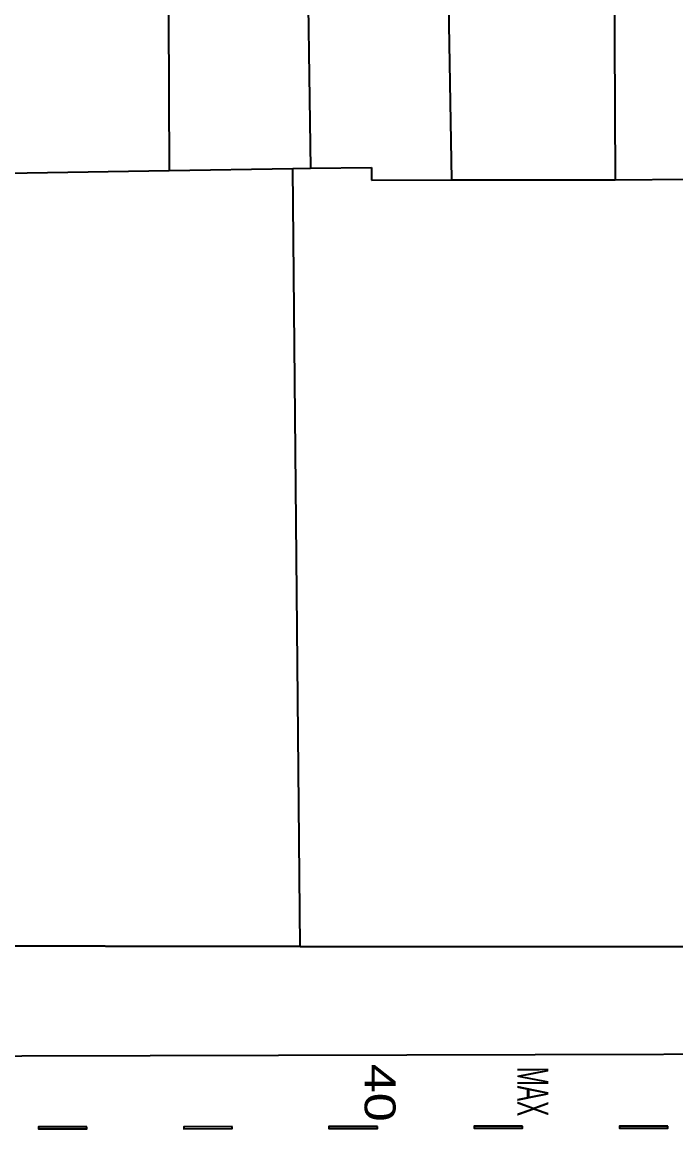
# Model space of a CAD drawing. Header units: metres. Extents: x 668617 to 675126, y 2286318 to 2293677.
# Drawn here: x 669179.8 to 669213.6, y 2287216.5 to 2287273.6 of the extents above; entities that cross this region are included whole.
import ezdxf
from ezdxf.enums import TextEntityAlignment as Align

# ---------------------------------------------------------------- set-up
doc = ezdxf.new("R2010")
doc.units = ezdxf.units.M
doc.header["$MEASUREMENT"] = 0
for name, color, linetype in [('DMTG-PB-BANQUETAS', 251, 'Continuous'), ('DMTG-PB-LOTIFICACION', 253, 'Continuous'), ('DMTG-PB-MANZANAS', 251, 'Continuous'), ('DMTG-SH-LEYENDA VELOCIDAD', 252, 'Continuous'), ('DMTG-SH-LINEA DISCONTINUA', 252, 'Continuous')]:
    doc.layers.add(name, color=color, linetype=linetype)
doc.styles.add('Arial', font='arial.ttf')

# ---------------------------------------------------------------- blocks, each defined once
blk = doc.blocks.new('*U185')
at = {"layer": 'DMTG-SH-LEYENDA VELOCIDAD', "style": 'Arial', "width": 0.527321}
blk.add_text('MAX', height=1.6, dxfattribs=at).set_placement((0.148, 7.915), (2.702, 7.915), align=Align.FIT)
at = {"layer": 'DMTG-SH-LEYENDA VELOCIDAD', "style": 'Arial', "width": 0.593548}
blk.add_attdef('VEL', text='', height=1.6, dxfattribs=at).set_placement((0.235, 0.019), (2.742, 0.019), align=Align.FIT)

msp = doc.modelspace()

# ---------------------------------------------------------------- hatches: boundary and pattern name
at = {"layer": 'DMTG-SH-LINEA DISCONTINUA'}
for points in [[(669183.13902, 2287216.60011), (669180.63902, 2287216.59669), (669180.63916, 2287216.49669), (669183.13916, 2287216.50011)], [(669190.63902, 2287216.61035), (669188.13902, 2287216.60694), (669188.13915, 2287216.50694), (669190.63915, 2287216.51035)], [(669198.13901, 2287216.62059), (669195.63901, 2287216.61718), (669195.63915, 2287216.51718), (669198.13914, 2287216.52059)], [(669205.639, 2287216.63083), (669203.139, 2287216.62742), (669203.13914, 2287216.52742), (669205.63914, 2287216.53083)], [(669213.13899, 2287216.64107), (669210.639, 2287216.63766), (669210.63913, 2287216.53766), (669213.13913, 2287216.54107)]]:
    msp.add_hatch(color=256, dxfattribs=at).paths.add_polyline_path(points)

# ---------------------------------------------------------------- linework, layer by layer
at = {"layer": 'DMTG-PB-BANQUETAS', "flags": 128}
msp.add_lwpolyline([(669272.58248, 2287220.486), (669153.23003, 2287220.18895), (669152.59928, 2287220.2246), (669151.97807, 2287220.33419), (669151.3734, 2287220.51666), (669150.79525, 2287220.76893), (669150.24959, 2287221.08797), (669149.74638, 2287221.46869), (669149.29161, 2287221.90706), (669148.8922, 2287222.39502), (669148.55312, 2287222.92754), (669148.27931, 2287223.49658), (669148.07371, 2287224.09311), (669147.94127, 2287224.71111), (669147.88191, 2287225.33956), (669147.89756, 2287225.97046), (669147.96202, 2287304.06911)], dxfattribs=at)
at = {"layer": 'DMTG-PB-LOTIFICACION', "flags": 128}
for points in [[(669194.12552, 2287305.54866), (669194.69446, 2287266.09382)], [(669201.2755, 2287305.57904), (669201.9671, 2287265.48455)], [(669210.22548, 2287305.61707), (669210.41723, 2287265.48607)], [(669187.30921, 2287285.96881), (669187.39472, 2287265.97356)], [(669187.39472, 2287265.97356), (669193.77454, 2287266.078)], [(669193.77454, 2287266.078), (669194.69446, 2287266.09382)], [(669194.15633, 2287225.91518), (669193.77454, 2287266.078)], [(669194.69446, 2287266.09382), (669197.83431, 2287266.12263)], [(669197.83431, 2287266.12263), (669197.83709, 2287265.47261)], [(669173.75553, 2287265.7503), (669187.39472, 2287265.97356)], [(669210.41723, 2287265.48607), (669214.25706, 2287265.52007)], [(669197.83709, 2287265.47261), (669201.9671, 2287265.48455)], [(669201.9671, 2287265.48455), (669210.41723, 2287265.48607)], [(669194.15633, 2287225.91518), (669174.00587, 2287225.94956)], [(669213.96671, 2287225.89936), (669194.15633, 2287225.91518)]]:
    msp.add_lwpolyline(points, dxfattribs=at)
at = {"layer": 'DMTG-PB-MANZANAS', "flags": 128}
msp.add_lwpolyline([(669223.37535, 2287305.69295), (669210.22548, 2287305.61707), (669201.2755, 2287305.57904), (669194.12552, 2287305.54866), (669187.22558, 2287305.50934), (669181.3156, 2287305.48422), (669180.1656, 2287305.47934), (669162.31573, 2287305.38348), (669153.32584, 2287305.32528), (669153.26392, 2287266.05324), (669153.24608, 2287256.20272), (669153.20163, 2287229.20131), (669156.46554, 2287225.96503), (669163.25569, 2287225.95388), (669174.00587, 2287225.94956), (669194.15633, 2287225.91518), (669213.96671, 2287225.89936)], dxfattribs=at)
at = {"layer": 'DMTG-SH-LINEA DISCONTINUA'}
for points in [[(669183.13902, 2287216.60011), (669180.63902, 2287216.59669), (669180.63916, 2287216.49669), (669183.13916, 2287216.50011)], [(669190.63902, 2287216.61035), (669188.13902, 2287216.60694), (669188.13915, 2287216.50694), (669190.63915, 2287216.51035)], [(669198.13901, 2287216.62059), (669195.63901, 2287216.61718), (669195.63915, 2287216.51718), (669198.13914, 2287216.52059)], [(669205.639, 2287216.63083), (669203.139, 2287216.62742), (669203.13914, 2287216.52742), (669205.63914, 2287216.53083)], [(669213.13899, 2287216.64107), (669210.639, 2287216.63766), (669210.63913, 2287216.53766), (669213.13913, 2287216.54107)]]:
    msp.add_lwpolyline(points, close=True, dxfattribs=at)

# ---------------------------------------------------------------- block references
at = {"layer": 'DMTG-SH-LEYENDA VELOCIDAD'}
ref = msp.add_blockref('*U185', (669197.45969, 2287219.85202), dxfattribs=dict(at, rotation=269.9986875231677))
ref.add_attrib('VEL', '40', dxfattribs={"height": 1.6, "rotation": 269.998688, "style": 'Arial', "width": 1.206651}).set_placement((669197.47902, 2287219.86393), (669197.47895, 2287216.86393), align=Align.FIT)

doc.saveas('drawing.dxf')
